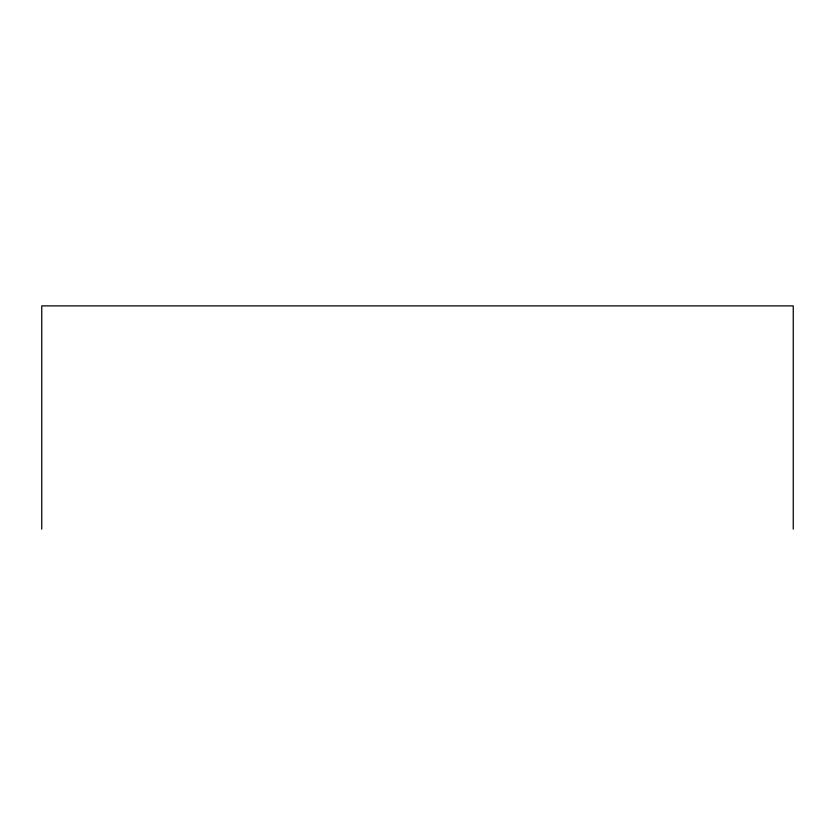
<?xml version="1.0" encoding="UTF-8"?>
<svg xmlns="http://www.w3.org/2000/svg" width="835" height="835" viewBox="0 0 835 835"><rect width="100%" height="100%" fill="white"/><g stroke="black" fill="none" stroke-linecap="round" stroke-linejoin="round"><path stroke-width="1.25" d="M793.25 529.119L793.25 305.881L41.75 305.881L41.75 529.119"/></g></svg>
